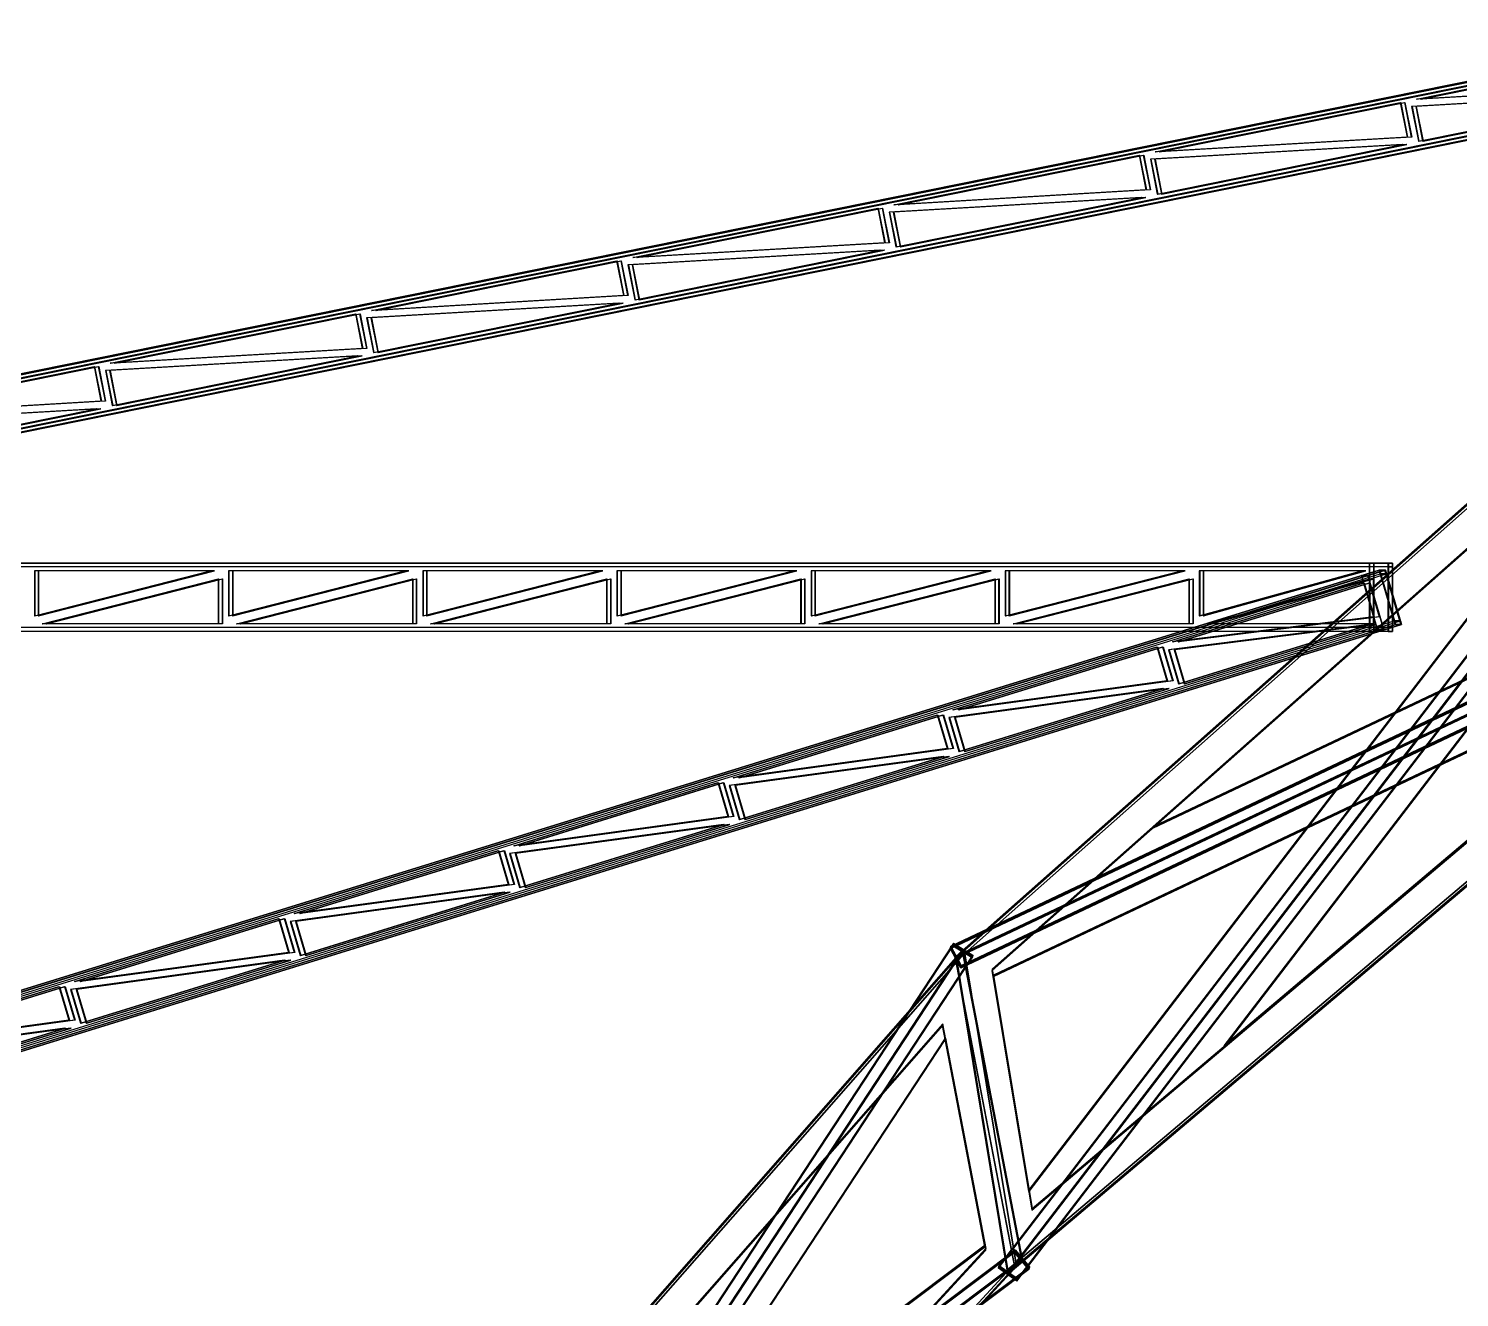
# Model space of a CAD drawing. Header units: millimetres. Extents: x -48000 to 1060615, y -2000 to 333000.
# Drawn here: x -24158 to -16614, y 28662 to 35356 of the extents above; entities that cross this region are included whole.
import ezdxf

# ---------------------------------------------------------------- set-up
doc = ezdxf.new("R2010")
doc.units = ezdxf.units.MM
doc.layers.add('D-STR-STRC', color=7, linetype='Continuous', lineweight=25)

msp = doc.modelspace()

# ---------------------------------------------------------------- linework, layer by layer
at = {"layer": 'D-STR-STRC'}
for points in [[(-29302.91, 32502.65), (-12774.65, 35847.1)], [(-29302.91, 32502.65), (-12774.65, 35847.1)], [(-29278.19, 32502.65), (-12749.93, 35847.1)], [(-29278.19, 32502.65), (-12749.93, 35847.1)], [(-29299.05, 32483.04), (-12770.79, 35827.49)], [(-29299.05, 32483.04), (-12770.79, 35827.49)], [(-29274.33, 32483.04), (-12746.07, 35827.49)], [(-29274.33, 32483.04), (-12746.07, 35827.49)], [(-29248.85, 32228.07), (-12720.59, 35572.51)], [(-29248.85, 32228.07), (-12720.59, 35572.51)], [(-29244.99, 32208.46), (-12716.73, 35552.9)], [(-29244.99, 32208.46), (-12716.73, 35552.9)], [(-29224.14, 32228.07), (-12695.88, 35572.51)], [(-29224.14, 32228.07), (-12695.88, 35572.51)], [(-29220.28, 32208.46), (-12692.02, 35552.9)], [(-29220.28, 32208.46), (-12692.02, 35552.9)], [(-19041.97, 28825.85), (-14483.09, 34777.06)], [(-14482.29, 34781.85), (-19041.17, 28830.64)], [(-19268.67, 30456.71), (-14434.93, 34740.39)], [(-14434.93, 34740.39), (-19268.67, 30456.71)], [(-19265.56, 30437.82), (-14432.14, 34721.45)], [(-14432.14, 34721.45), (-19265.56, 30437.82)], [(-19043.55, 28816.28), (-14484.67, 34767.48)], [(-14483.88, 34772.27), (-19042.76, 28821.07)], [(-14386.78, 34703.72), (-18945.66, 28752.51)], [(-18944.86, 28757.3), (-14385.98, 34708.51)], [(-14385.19, 34713.3), (-18944.07, 28762.09)], [(-18946.45, 28747.73), (-14387.57, 34698.93)], [(-14188.54, 32920.17), (-19297.15, 30500.9)], [(-19296.35, 30505.69), (-14187.75, 32924.96)], [(-14186.95, 32929.75), (-19295.56, 30510.48)], [(-19294.77, 30515.27), (-14186.16, 32934.54)], [(-18996.93, 28808.08), (-14162.86, 32894.92)], [(-14162.86, 32894.92), (-18996.93, 28808.08)], [(-14133.97, 32817.43), (-19242.58, 30398.16)], [(-19241.79, 30402.95), (-14133.18, 32822.22)], [(-14132.39, 32827.01), (-19241, 30407.74)], [(-19240.2, 30412.53), (-14131.6, 32831.79)], [(-18993.81, 28789.18), (-14160.07, 32875.98)], [(-14160.07, 32875.98), (-18993.81, 28789.18)], [(-16988.9, 32535.56), (-29272.72, 32535.56)], [(-16988.9, 32535.56), (-29272.72, 32535.56)], [(-16988.9, 32515.56), (-29272.72, 32515.56)], [(-16988.9, 32515.56), (-29272.72, 32515.56)], [(-16966.65, 32535.56), (-29250.47, 32535.56)], [(-16966.65, 32535.56), (-29250.47, 32535.56)], [(-16966.65, 32515.56), (-29250.47, 32515.56)], [(-16966.65, 32515.56), (-29250.47, 32515.56)], [(-16988.9, 32535.56), (-17088.14, 32535.56)], [(-16988.9, 32535.56), (-17088.14, 32535.56)], [(-16966.65, 32535.56), (-17065.89, 32535.56)], [(-16966.65, 32535.56), (-17065.89, 32535.56)], [(-30930.06, 28199.15), (-17036.59, 32499.15)], [(-30930.06, 28199.15), (-17036.59, 32499.15)], [(-30924.42, 28180.01), (-17030.96, 32480.01)], [(-30924.42, 28180.01), (-17030.96, 32480.01)], [(-30896.99, 28199.15), (-17003.53, 32499.15)], [(-30896.99, 28199.15), (-17003.53, 32499.15)], [(-30891.35, 28180.01), (-16997.89, 32480.01)], [(-30891.35, 28180.01), (-16997.89, 32480.01)], [(-17129.97, 32470.25), (-17036.59, 32499.15)], [(-17129.97, 32470.25), (-17036.59, 32499.15)], [(-17096.91, 32470.25), (-17003.53, 32499.15)], [(-17096.91, 32470.25), (-17003.53, 32499.15)], [(-30851.13, 27931.1), (-16957.66, 32231.1)], [(-30851.13, 27931.1), (-16957.66, 32231.1)], [(-30845.49, 27911.96), (-16952.03, 32211.96)], [(-30845.49, 27911.96), (-16952.03, 32211.96)], [(-30818.06, 27931.1), (-16924.6, 32231.1)], [(-30818.06, 27931.1), (-16924.6, 32231.1)], [(-30812.42, 27911.96), (-16918.96, 32211.96)], [(-30812.42, 27911.96), (-16918.96, 32211.96)], [(-17045.4, 32183.06), (-16952.03, 32211.96)], [(-17045.4, 32183.06), (-16952.03, 32211.96)], [(-17012.34, 32183.06), (-16918.96, 32211.96)], [(-17012.34, 32183.06), (-16918.96, 32211.96)], [(-16988.9, 32195.56), (-29272.72, 32195.56)], [(-16988.9, 32195.56), (-29272.72, 32195.56)], [(-16988.9, 32175.56), (-29272.72, 32175.56)], [(-16988.9, 32175.56), (-29272.72, 32175.56)], [(-16966.65, 32195.56), (-29250.47, 32195.56)], [(-16966.65, 32195.56), (-29250.47, 32195.56)], [(-16966.65, 32175.56), (-29250.47, 32175.56)], [(-16966.65, 32175.56), (-29250.47, 32175.56)], [(-16988.9, 32175.56), (-17088.14, 32175.56)], [(-16988.9, 32175.56), (-17088.14, 32175.56)], [(-16966.65, 32175.56), (-17065.89, 32175.56)], [(-16966.65, 32175.56), (-17065.89, 32175.56)], [(-24058.59, 24992.66), (-19232.11, 30492.16)], [(-19232.11, 30492.16), (-24058.59, 24992.66)], [(-23798.6, 23638.84), (-19284.5, 30515.92)], [(-19283.52, 30520.77), (-23797.62, 23643.69)], [(-23796.64, 23648.54), (-19282.54, 30525.62)], [(-19281.57, 30530.47), (-23795.67, 23653.39)], [(-19270.61, 30447.56), (-19232, 30491.55)], [(-19232, 30491.55), (-19270.61, 30447.56)], [(-19270.57, 30447.34), (-19231.96, 30491.34)], [(-19231.96, 30491.34), (-19270.57, 30447.34)], [(-19268.57, 30456.1), (-19224.52, 30495.15)], [(-19224.52, 30495.15), (-19268.57, 30456.1)], [(-19268.54, 30455.89), (-19224.48, 30494.93)], [(-19224.48, 30494.93), (-19268.54, 30455.89)], [(-24054.35, 24973.93), (-19228.51, 30473.38)], [(-19228.51, 30473.38), (-24054.35, 24973.93)], [(-23696.76, 23576.77), (-19182.66, 30453.85)], [(-19181.68, 30458.7), (-23695.78, 23581.62)], [(-23694.8, 23586.47), (-19180.7, 30463.55)], [(-19179.73, 30468.4), (-23693.82, 23591.32)], [(-18958.83, 28899.35), (-24097.7, 25030.55)], [(-24096.72, 25035.4), (-18957.86, 28904.2)], [(-18956.88, 28909.04), (-24095.75, 25040.24)], [(-24094.77, 25045.09), (-18955.91, 28913.89)], [(-18881.6, 28818.72), (-24020.47, 24949.92)], [(-24019.49, 24954.77), (-18880.63, 28823.57)], [(-23750.46, 23633.81), (-18923.33, 28880.23)], [(-18923.33, 28880.23), (-23750.46, 23633.81)], [(-23746.21, 23615.08), (-18919.73, 28861.46)], [(-18919.73, 28861.46), (-23746.21, 23615.08)], [(-18993.95, 28790.01), (-18949.89, 28827.26)], [(-18949.89, 28827.26), (-18993.95, 28790.01)], [(-18993.91, 28789.8), (-18949.85, 28827.05)], [(-18949.85, 28827.05), (-18993.91, 28789.8)], [(-18958.5, 28820.3), (-18919.89, 28862.27)], [(-18919.89, 28862.27), (-18958.5, 28820.3)], [(-18958.46, 28820.09), (-18919.84, 28862.06)], [(-18919.84, 28862.06), (-18958.46, 28820.09)], [(-18883.55, 28809.02), (-24022.41, 24940.22)], [(-24021.44, 24945.07), (-18882.58, 28813.87)]]:
    msp.add_lwpolyline(points, dxfattribs=at)
for points in [[(-29302.91, 32502.65), (-29244.99, 32208.46), (-12716.73, 35552.9), (-12774.65, 35847.1)], [(-29302.91, 32502.65), (-29244.99, 32208.46), (-12716.73, 35552.9), (-12774.65, 35847.1)], [(-29300.27, 32502.65), (-29242.36, 32208.46), (-12714.1, 35552.9), (-12772.01, 35847.1)], [(-29300.27, 32502.65), (-29242.36, 32208.46), (-12714.1, 35552.9), (-12772.01, 35847.1)], [(-29280.83, 32502.65), (-29222.92, 32208.46), (-12694.66, 35552.9), (-12752.57, 35847.1)], [(-29280.83, 32502.65), (-29222.92, 32208.46), (-12694.66, 35552.9), (-12752.57, 35847.1)], [(-29278.19, 32502.65), (-29220.28, 32208.46), (-12692.02, 35552.9), (-12749.93, 35847.1)], [(-29278.19, 32502.65), (-29220.28, 32208.46), (-12692.02, 35552.9), (-12749.93, 35847.1)], [(-16840.47, 34983.6), (-15548.23, 35245.08), (-15512.14, 35061.7)], [(-16840.47, 34983.6), (-15548.23, 35245.08), (-15512.14, 35061.7)], [(-16837.84, 34983.6), (-15545.6, 35245.08), (-15509.5, 35061.7)], [(-16837.84, 34983.6), (-15545.6, 35245.08), (-15509.5, 35061.7)], [(-16818.39, 34983.6), (-15526.16, 35245.08), (-15490.06, 35061.7)], [(-16818.39, 34983.6), (-15526.16, 35245.08), (-15490.06, 35061.7)], [(-16815.76, 34983.6), (-15523.52, 35245.08), (-15487.42, 35061.7)], [(-16815.76, 34983.6), (-15523.52, 35245.08), (-15487.42, 35061.7)], [(-16866.02, 34944.78), (-16829.92, 34761.4), (-15537.68, 35022.88)], [(-16866.02, 34944.78), (-16829.92, 34761.4), (-15537.68, 35022.88)], [(-16863.38, 34944.78), (-16827.28, 34761.4), (-15535.05, 35022.88)], [(-16863.38, 34944.78), (-16827.28, 34761.4), (-15535.05, 35022.88)], [(-16843.94, 34944.78), (-16807.84, 34761.4), (-15515.61, 35022.88)], [(-16843.94, 34944.78), (-16807.84, 34761.4), (-15515.61, 35022.88)], [(-16841.31, 34944.78), (-16805.21, 34761.4), (-15512.97, 35022.88)], [(-16841.31, 34944.78), (-16805.21, 34761.4), (-15512.97, 35022.88)], [(-18217.83, 34704.9), (-16925.59, 34966.38), (-16889.49, 34783)], [(-18217.83, 34704.9), (-16925.59, 34966.38), (-16889.49, 34783)], [(-18215.19, 34704.9), (-16922.95, 34966.38), (-16886.85, 34783)], [(-18215.19, 34704.9), (-16922.95, 34966.38), (-16886.85, 34783)], [(-18195.75, 34704.9), (-16903.51, 34966.38), (-16867.41, 34783)], [(-18195.75, 34704.9), (-16903.51, 34966.38), (-16867.41, 34783)], [(-18193.11, 34704.9), (-16900.88, 34966.38), (-16864.78, 34783)], [(-18193.11, 34704.9), (-16900.88, 34966.38), (-16864.78, 34783)], [(-14160.86, 32871.2), (-14435.72, 34735.6), (-19269.47, 30451.93)], [(-18994.6, 28784.39), (-19269.46, 30451.92), (-14435.72, 34735.6)], [(-19268.67, 30456.71), (-14160.07, 32875.98), (-14434.93, 34740.39)], [(-18993.81, 28789.18), (-19268.67, 30456.71), (-14434.93, 34740.39)], [(-14434.93, 34740.39), (-18993.81, 28789.18), (-19268.67, 30456.71)], [(-14160.07, 32875.98), (-14434.93, 34740.39), (-19268.67, 30456.71)], [(-19267.88, 30461.5), (-14159.27, 32880.77), (-14434.14, 34745.18)], [(-14434.14, 34745.18), (-18993.02, 28793.97), (-19267.88, 30461.5)], [(-18994.61, 28784.4), (-14435.73, 34735.6), (-14160.86, 32871.2)], [(-18993.81, 28789.18), (-14434.93, 34740.39), (-14160.07, 32875.98)], [(-14434.93, 34740.39), (-14160.07, 32875.98), (-18993.81, 28789.18)], [(-14434.13, 34745.18), (-14159.27, 32880.77), (-18993.02, 28793.97)], [(-18243.38, 34666.08), (-18207.28, 34482.69), (-16915.04, 34744.18)], [(-18243.38, 34666.08), (-18207.28, 34482.69), (-16915.04, 34744.18)], [(-18240.74, 34666.08), (-18204.64, 34482.69), (-16912.4, 34744.18)], [(-18240.74, 34666.08), (-18204.64, 34482.69), (-16912.4, 34744.18)], [(-18221.3, 34666.08), (-18185.2, 34482.69), (-16892.96, 34744.18)], [(-18221.3, 34666.08), (-18185.2, 34482.69), (-16892.96, 34744.18)], [(-18218.66, 34666.08), (-18182.56, 34482.69), (-16890.33, 34744.18)], [(-18218.66, 34666.08), (-18182.56, 34482.69), (-16890.33, 34744.18)], [(-19595.18, 34426.2), (-18302.94, 34687.68), (-18266.85, 34504.29)], [(-19595.18, 34426.2), (-18302.94, 34687.68), (-18266.85, 34504.29)], [(-19592.55, 34426.2), (-18300.31, 34687.68), (-18264.21, 34504.29)], [(-19592.55, 34426.2), (-18300.31, 34687.68), (-18264.21, 34504.29)], [(-19573.1, 34426.2), (-18280.87, 34687.68), (-18244.77, 34504.29)], [(-19573.1, 34426.2), (-18280.87, 34687.68), (-18244.77, 34504.29)], [(-19570.47, 34426.2), (-18278.23, 34687.68), (-18242.13, 34504.29)], [(-19570.47, 34426.2), (-18278.23, 34687.68), (-18242.13, 34504.29)], [(-20972.54, 34147.49), (-19680.3, 34408.97), (-19644.2, 34225.59)], [(-20972.54, 34147.49), (-19680.3, 34408.97), (-19644.2, 34225.59)], [(-20969.9, 34147.49), (-19677.66, 34408.97), (-19641.56, 34225.59)], [(-20969.9, 34147.49), (-19677.66, 34408.97), (-19641.56, 34225.59)], [(-20950.46, 34147.49), (-19658.22, 34408.97), (-19622.12, 34225.59)], [(-20950.46, 34147.49), (-19658.22, 34408.97), (-19622.12, 34225.59)], [(-20947.82, 34147.49), (-19655.59, 34408.97), (-19619.49, 34225.59)], [(-20947.82, 34147.49), (-19655.59, 34408.97), (-19619.49, 34225.59)], [(-19620.73, 34387.37), (-19584.63, 34203.99), (-18292.39, 34465.47)], [(-19620.73, 34387.37), (-19584.63, 34203.99), (-18292.39, 34465.47)], [(-19618.09, 34387.37), (-19581.99, 34203.99), (-18289.76, 34465.47)], [(-19618.09, 34387.37), (-19581.99, 34203.99), (-18289.76, 34465.47)], [(-19598.65, 34387.37), (-19562.55, 34203.99), (-18270.32, 34465.47)], [(-19598.65, 34387.37), (-19562.55, 34203.99), (-18270.32, 34465.47)], [(-19596.02, 34387.37), (-19559.92, 34203.99), (-18267.68, 34465.47)], [(-19596.02, 34387.37), (-19559.92, 34203.99), (-18267.68, 34465.47)], [(-14356.78, 32971.3), (-14565.17, 34384.8), (-18229.88, 31137.13)], [(-18229.09, 31141.91), (-14355.99, 32976.09), (-14564.37, 34389.59)], [(-14355.99, 32976.09), (-14564.37, 34389.59), (-18229.09, 31141.91)], [(-18228.29, 31146.7), (-14355.19, 32980.87), (-14563.58, 34394.38)], [(-17855.1, 29978.94), (-14551.43, 34291.59), (-14352.24, 32940.52)], [(-17854.3, 29983.73), (-14550.63, 34296.38), (-14351.45, 32945.3)], [(-14550.63, 34296.38), (-14351.45, 32945.3), (-17854.3, 29983.73)], [(-14549.84, 34301.16), (-14350.65, 32950.09), (-17853.51, 29988.52)], [(-20998.09, 34108.67), (-20961.99, 33925.29), (-19669.75, 34186.77)], [(-20998.09, 34108.67), (-20961.99, 33925.29), (-19669.75, 34186.77)], [(-20995.45, 34108.67), (-20959.35, 33925.29), (-19667.11, 34186.77)], [(-20995.45, 34108.67), (-20959.35, 33925.29), (-19667.11, 34186.77)], [(-20976.01, 34108.67), (-20939.91, 33925.29), (-19647.67, 34186.77)], [(-20976.01, 34108.67), (-20939.91, 33925.29), (-19647.67, 34186.77)], [(-20973.37, 34108.67), (-20937.27, 33925.29), (-19645.04, 34186.77)], [(-20973.37, 34108.67), (-20937.27, 33925.29), (-19645.04, 34186.77)], [(-22349.89, 33868.79), (-21057.66, 34130.27), (-21021.56, 33946.88)], [(-22349.89, 33868.79), (-21057.66, 34130.27), (-21021.56, 33946.88)], [(-22347.26, 33868.79), (-21055.02, 34130.27), (-21018.92, 33946.88)], [(-22347.26, 33868.79), (-21055.02, 34130.27), (-21018.92, 33946.88)], [(-22327.81, 33868.79), (-21035.58, 34130.27), (-20999.48, 33946.88)], [(-22327.81, 33868.79), (-21035.58, 34130.27), (-20999.48, 33946.88)], [(-22325.18, 33868.79), (-21032.94, 34130.27), (-20996.84, 33946.88)], [(-22325.18, 33868.79), (-21032.94, 34130.27), (-20996.84, 33946.88)], [(-22375.44, 33829.97), (-22339.34, 33646.58), (-21047.1, 33908.06)], [(-22375.44, 33829.97), (-22339.34, 33646.58), (-21047.1, 33908.06)], [(-22372.8, 33829.97), (-22336.7, 33646.58), (-21044.47, 33908.06)], [(-22372.8, 33829.97), (-22336.7, 33646.58), (-21044.47, 33908.06)], [(-22353.36, 33829.97), (-22317.26, 33646.58), (-21025.03, 33908.06)], [(-22353.36, 33829.97), (-22317.26, 33646.58), (-21025.03, 33908.06)], [(-22350.73, 33829.97), (-22314.63, 33646.58), (-21022.39, 33908.06)], [(-22350.73, 33829.97), (-22314.63, 33646.58), (-21022.39, 33908.06)], [(-23727.25, 33590.08), (-22435.01, 33851.56), (-22398.91, 33668.18)], [(-23727.25, 33590.08), (-22435.01, 33851.56), (-22398.91, 33668.18)], [(-23724.61, 33590.08), (-22432.37, 33851.56), (-22396.27, 33668.18)], [(-23724.61, 33590.08), (-22432.37, 33851.56), (-22396.27, 33668.18)], [(-23705.17, 33590.08), (-22412.93, 33851.56), (-22376.83, 33668.18)], [(-23705.17, 33590.08), (-22412.93, 33851.56), (-22376.83, 33668.18)], [(-23702.53, 33590.08), (-22410.3, 33851.56), (-22374.2, 33668.18)], [(-23702.53, 33590.08), (-22410.3, 33851.56), (-22374.2, 33668.18)], [(-25104.6, 33311.38), (-23812.37, 33572.86), (-23776.27, 33389.48)], [(-25104.6, 33311.38), (-23812.37, 33572.86), (-23776.27, 33389.48)], [(-25101.97, 33311.38), (-23809.73, 33572.86), (-23773.63, 33389.48)], [(-25101.97, 33311.38), (-23809.73, 33572.86), (-23773.63, 33389.48)], [(-25082.52, 33311.38), (-23790.29, 33572.86), (-23754.19, 33389.48)], [(-25082.52, 33311.38), (-23790.29, 33572.86), (-23754.19, 33389.48)], [(-25079.89, 33311.38), (-23787.65, 33572.86), (-23751.55, 33389.48)], [(-25079.89, 33311.38), (-23787.65, 33572.86), (-23751.55, 33389.48)], [(-23752.8, 33551.26), (-23716.7, 33367.88), (-22424.46, 33629.36)], [(-23752.8, 33551.26), (-23716.7, 33367.88), (-22424.46, 33629.36)], [(-23750.16, 33551.26), (-23714.06, 33367.88), (-22421.82, 33629.36)], [(-23750.16, 33551.26), (-23714.06, 33367.88), (-22421.82, 33629.36)], [(-23730.72, 33551.26), (-23694.62, 33367.88), (-22402.38, 33629.36)], [(-23730.72, 33551.26), (-23694.62, 33367.88), (-22402.38, 33629.36)], [(-23728.08, 33551.26), (-23691.98, 33367.88), (-22399.75, 33629.36)], [(-23728.08, 33551.26), (-23691.98, 33367.88), (-22399.75, 33629.36)], [(-25130.15, 33272.56), (-25094.05, 33089.18), (-23801.81, 33350.66)], [(-25130.15, 33272.56), (-25094.05, 33089.18), (-23801.81, 33350.66)], [(-25127.51, 33272.56), (-25091.41, 33089.18), (-23799.18, 33350.66)], [(-25127.51, 33272.56), (-25091.41, 33089.18), (-23799.18, 33350.66)], [(-25108.07, 33272.56), (-25071.97, 33089.18), (-23779.74, 33350.66)], [(-25108.07, 33272.56), (-25071.97, 33089.18), (-23779.74, 33350.66)], [(-25105.44, 33272.56), (-25069.34, 33089.18), (-23777.1, 33350.66)], [(-25105.44, 33272.56), (-25069.34, 33089.18), (-23777.1, 33350.66)], [(-18884.93, 29220.52), (-19077.09, 30386.34), (-15697.69, 33381.17)], [(-18884.14, 29225.31), (-19076.3, 30391.13), (-15696.9, 33385.96)], [(-15696.9, 33385.96), (-18884.14, 29225.31), (-19076.3, 30391.13)], [(-15696.11, 33390.75), (-18883.35, 29230.1), (-19075.51, 30395.92)], [(-14160.86, 32871.19), (-19269.47, 30451.92), (-18994.6, 28784.39)], [(-19268.67, 30456.71), (-18993.81, 28789.18), (-14160.07, 32875.98)], [(-14160.07, 32875.98), (-19268.67, 30456.71), (-18993.81, 28789.18)], [(-19267.88, 30461.51), (-18993.02, 28793.97), (-14159.28, 32880.77)], [(-16988.9, 32535.56), (-16988.9, 32175.56), (-29272.72, 32175.56), (-29272.72, 32535.56)], [(-16988.9, 32535.56), (-16988.9, 32175.56), (-29272.72, 32175.56), (-29272.72, 32535.56)], [(-16986.92, 32535.56), (-16986.92, 32175.56), (-29270.74, 32175.56), (-29270.74, 32535.56)], [(-16986.92, 32535.56), (-16986.92, 32175.56), (-29270.74, 32175.56), (-29270.74, 32535.56)], [(-16968.63, 32535.56), (-16968.63, 32175.56), (-29252.45, 32175.56), (-29252.45, 32535.56)], [(-16968.63, 32535.56), (-16968.63, 32175.56), (-29252.45, 32175.56), (-29252.45, 32535.56)], [(-16966.65, 32535.56), (-16966.65, 32175.56), (-29250.47, 32175.56), (-29250.47, 32535.56)], [(-16966.65, 32535.56), (-16966.65, 32175.56), (-29250.47, 32175.56), (-29250.47, 32535.56)], [(-17065.89, 32535.56), (-17088.14, 32535.56), (-17088.14, 32175.56), (-17065.89, 32175.56)], [(-17088.14, 32535.56), (-17065.89, 32535.56), (-17065.89, 32175.56), (-17088.14, 32175.56)], [(-16966.65, 32535.56), (-16988.9, 32535.56), (-16988.9, 32515.56), (-16966.65, 32515.56)], [(-16966.65, 32535.56), (-16988.9, 32535.56), (-16988.9, 32175.56), (-16966.65, 32175.56)], [(-16988.9, 32535.56), (-16966.65, 32535.56), (-16966.65, 32515.56), (-16988.9, 32515.56)], [(-16988.9, 32535.56), (-16966.65, 32535.56), (-16966.65, 32175.56), (-16988.9, 32175.56)], [(-30930.06, 28199.15), (-30845.49, 27911.96), (-16952.03, 32211.96), (-17036.59, 32499.15)], [(-30930.06, 28199.15), (-30845.49, 27911.96), (-16952.03, 32211.96), (-17036.59, 32499.15)], [(-30926.53, 28199.15), (-30841.96, 27911.96), (-16948.5, 32211.96), (-17033.07, 32499.15)], [(-30926.53, 28199.15), (-30841.96, 27911.96), (-16948.5, 32211.96), (-17033.07, 32499.15)], [(-30900.52, 28199.15), (-30815.95, 27911.96), (-16922.49, 32211.96), (-17007.06, 32499.15)], [(-30900.52, 28199.15), (-30815.95, 27911.96), (-16922.49, 32211.96), (-17007.06, 32499.15)], [(-30896.99, 28199.15), (-30812.42, 27911.96), (-16918.96, 32211.96), (-17003.53, 32499.15)], [(-30896.99, 28199.15), (-30812.42, 27911.96), (-16918.96, 32211.96), (-17003.53, 32499.15)], [(-23199.78, 32495.56), (-24127.17, 32495.56), (-24127.17, 32257.56)], [(-23199.78, 32495.56), (-24127.17, 32495.56), (-24127.17, 32257.56)], [(-23197.8, 32495.56), (-24125.19, 32495.56), (-24125.19, 32257.56)], [(-23197.8, 32495.56), (-24125.19, 32495.56), (-24125.19, 32257.56)], [(-23179.51, 32495.56), (-24106.9, 32495.56), (-24106.9, 32257.56)], [(-23179.51, 32495.56), (-24106.9, 32495.56), (-24106.9, 32257.56)], [(-23177.53, 32495.56), (-24104.92, 32495.56), (-24104.92, 32257.56)], [(-23177.53, 32495.56), (-24104.92, 32495.56), (-24104.92, 32257.56)], [(-23158.1, 32453.56), (-23158.1, 32215.56), (-24085.49, 32215.56)], [(-23158.1, 32453.56), (-23158.1, 32215.56), (-24085.49, 32215.56)], [(-23156.12, 32453.56), (-23156.12, 32215.56), (-24083.52, 32215.56)], [(-23156.12, 32453.56), (-23156.12, 32215.56), (-24083.52, 32215.56)], [(-23137.83, 32453.56), (-23137.83, 32215.56), (-24065.22, 32215.56)], [(-23137.83, 32453.56), (-23137.83, 32215.56), (-24065.22, 32215.56)], [(-23135.85, 32453.56), (-23135.85, 32215.56), (-24063.25, 32215.56)], [(-23135.85, 32453.56), (-23135.85, 32215.56), (-24063.25, 32215.56)], [(-22176.13, 32495.56), (-23103.52, 32495.56), (-23103.52, 32257.56)], [(-22176.13, 32495.56), (-23103.52, 32495.56), (-23103.52, 32257.56)], [(-22174.15, 32495.56), (-23101.54, 32495.56), (-23101.54, 32257.56)], [(-22174.15, 32495.56), (-23101.54, 32495.56), (-23101.54, 32257.56)], [(-22155.85, 32495.56), (-23083.25, 32495.56), (-23083.25, 32257.56)], [(-22155.85, 32495.56), (-23083.25, 32495.56), (-23083.25, 32257.56)], [(-22153.88, 32495.56), (-23081.27, 32495.56), (-23081.27, 32257.56)], [(-22153.88, 32495.56), (-23081.27, 32495.56), (-23081.27, 32257.56)], [(-22134.45, 32453.56), (-22134.45, 32215.56), (-23061.84, 32215.56)], [(-22134.45, 32453.56), (-22134.45, 32215.56), (-23061.84, 32215.56)], [(-22132.47, 32453.56), (-22132.47, 32215.56), (-23059.87, 32215.56)], [(-22132.47, 32453.56), (-22132.47, 32215.56), (-23059.87, 32215.56)], [(-22114.18, 32453.56), (-22114.18, 32215.56), (-23041.57, 32215.56)], [(-22114.18, 32453.56), (-22114.18, 32215.56), (-23041.57, 32215.56)], [(-22112.2, 32453.56), (-22112.2, 32215.56), (-23039.59, 32215.56)], [(-22112.2, 32453.56), (-22112.2, 32215.56), (-23039.59, 32215.56)], [(-21152.47, 32495.56), (-22079.87, 32495.56), (-22079.87, 32257.56)], [(-21152.47, 32495.56), (-22079.87, 32495.56), (-22079.87, 32257.56)], [(-21150.5, 32495.56), (-22077.89, 32495.56), (-22077.89, 32257.56)], [(-21150.5, 32495.56), (-22077.89, 32495.56), (-22077.89, 32257.56)], [(-21132.2, 32495.56), (-22059.6, 32495.56), (-22059.6, 32257.56)], [(-21132.2, 32495.56), (-22059.6, 32495.56), (-22059.6, 32257.56)], [(-21130.23, 32495.56), (-22057.62, 32495.56), (-22057.62, 32257.56)], [(-21130.23, 32495.56), (-22057.62, 32495.56), (-22057.62, 32257.56)], [(-21110.8, 32453.56), (-21110.8, 32215.56), (-22038.19, 32215.56)], [(-21110.8, 32453.56), (-21110.8, 32215.56), (-22038.19, 32215.56)], [(-21108.82, 32453.56), (-21108.82, 32215.56), (-22036.21, 32215.56)], [(-21108.82, 32453.56), (-21108.82, 32215.56), (-22036.21, 32215.56)], [(-21090.53, 32453.56), (-21090.53, 32215.56), (-22017.92, 32215.56)], [(-21090.53, 32453.56), (-21090.53, 32215.56), (-22017.92, 32215.56)], [(-21088.55, 32453.56), (-21088.55, 32215.56), (-22015.94, 32215.56)], [(-21088.55, 32453.56), (-21088.55, 32215.56), (-22015.94, 32215.56)], [(-20128.82, 32495.56), (-21056.22, 32495.56), (-21056.22, 32257.56)], [(-20128.82, 32495.56), (-21056.22, 32495.56), (-21056.22, 32257.56)], [(-20126.85, 32495.56), (-21054.24, 32495.56), (-21054.24, 32257.56)], [(-20126.85, 32495.56), (-21054.24, 32495.56), (-21054.24, 32257.56)], [(-20108.55, 32495.56), (-21035.95, 32495.56), (-21035.95, 32257.56)], [(-20108.55, 32495.56), (-21035.95, 32495.56), (-21035.95, 32257.56)], [(-20106.57, 32495.56), (-21033.97, 32495.56), (-21033.97, 32257.56)], [(-20106.57, 32495.56), (-21033.97, 32495.56), (-21033.97, 32257.56)], [(-20087.15, 32453.56), (-20087.15, 32215.56), (-21014.54, 32215.56)], [(-20087.15, 32453.56), (-20087.15, 32215.56), (-21014.54, 32215.56)], [(-20085.17, 32453.56), (-20085.17, 32215.56), (-21012.56, 32215.56)], [(-20085.17, 32453.56), (-20085.17, 32215.56), (-21012.56, 32215.56)], [(-20066.87, 32453.56), (-20066.87, 32215.56), (-20994.27, 32215.56)], [(-20066.87, 32453.56), (-20066.87, 32215.56), (-20994.27, 32215.56)], [(-20064.9, 32453.56), (-20064.9, 32215.56), (-20992.29, 32215.56)], [(-20064.9, 32453.56), (-20064.9, 32215.56), (-20992.29, 32215.56)], [(-19105.17, 32495.56), (-20032.57, 32495.56), (-20032.57, 32257.56)], [(-19105.17, 32495.56), (-20032.57, 32495.56), (-20032.57, 32257.56)], [(-19103.19, 32495.56), (-20030.59, 32495.56), (-20030.59, 32257.56)], [(-19103.19, 32495.56), (-20030.59, 32495.56), (-20030.59, 32257.56)], [(-19084.9, 32495.56), (-20012.3, 32495.56), (-20012.3, 32257.56)], [(-19084.9, 32495.56), (-20012.3, 32495.56), (-20012.3, 32257.56)], [(-19082.92, 32495.56), (-20010.32, 32495.56), (-20010.32, 32257.56)], [(-19082.92, 32495.56), (-20010.32, 32495.56), (-20010.32, 32257.56)], [(-19063.49, 32453.56), (-19063.49, 32215.56), (-19990.89, 32215.56)], [(-19063.49, 32453.56), (-19063.49, 32215.56), (-19990.89, 32215.56)], [(-19061.52, 32453.56), (-19061.52, 32215.56), (-19988.91, 32215.56)], [(-19061.52, 32453.56), (-19061.52, 32215.56), (-19988.91, 32215.56)], [(-19043.22, 32453.56), (-19043.22, 32215.56), (-19970.62, 32215.56)], [(-19043.22, 32453.56), (-19043.22, 32215.56), (-19970.62, 32215.56)], [(-19041.25, 32453.56), (-19041.25, 32215.56), (-19968.64, 32215.56)], [(-19041.25, 32453.56), (-19041.25, 32215.56), (-19968.64, 32215.56)], [(-18081.52, 32495.56), (-19008.92, 32495.56), (-19008.92, 32257.56)], [(-18081.52, 32495.56), (-19008.92, 32495.56), (-19008.92, 32257.56)], [(-18079.54, 32495.56), (-19006.94, 32495.56), (-19006.94, 32257.56)], [(-18079.54, 32495.56), (-19006.94, 32495.56), (-19006.94, 32257.56)], [(-18061.25, 32495.56), (-18988.64, 32495.56), (-18988.64, 32257.56)], [(-18061.25, 32495.56), (-18988.64, 32495.56), (-18988.64, 32257.56)], [(-18059.27, 32495.56), (-18986.67, 32495.56), (-18986.67, 32257.56)], [(-18059.27, 32495.56), (-18986.67, 32495.56), (-18986.67, 32257.56)], [(-18039.84, 32453.56), (-18039.84, 32215.56), (-18967.24, 32215.56)], [(-18039.84, 32453.56), (-18039.84, 32215.56), (-18967.24, 32215.56)], [(-18037.87, 32453.56), (-18037.87, 32215.56), (-18965.26, 32215.56)], [(-18037.87, 32453.56), (-18037.87, 32215.56), (-18965.26, 32215.56)], [(-18019.57, 32453.56), (-18019.57, 32215.56), (-18946.97, 32215.56)], [(-18019.57, 32453.56), (-18019.57, 32215.56), (-18946.97, 32215.56)], [(-18017.59, 32453.56), (-18017.59, 32215.56), (-18944.99, 32215.56)], [(-18017.59, 32453.56), (-18017.59, 32215.56), (-18944.99, 32215.56)], [(-17129.81, 32495.56), (-17985.26, 32495.56), (-17985.26, 32257.56)], [(-17129.81, 32495.56), (-17985.26, 32495.56), (-17985.26, 32257.56)], [(-17127.84, 32495.56), (-17983.29, 32495.56), (-17983.29, 32257.56)], [(-17127.84, 32495.56), (-17983.29, 32495.56), (-17983.29, 32257.56)], [(-17109.54, 32495.56), (-17964.99, 32495.56), (-17964.99, 32257.56)], [(-17109.54, 32495.56), (-17964.99, 32495.56), (-17964.99, 32257.56)], [(-17107.56, 32495.56), (-17963.02, 32495.56), (-17963.02, 32257.56)], [(-17107.56, 32495.56), (-17963.02, 32495.56), (-17963.02, 32257.56)], [(-17088.14, 32453.56), (-17088.14, 32215.56), (-17943.59, 32215.56)], [(-17088.14, 32453.56), (-17088.14, 32215.56), (-17943.59, 32215.56)], [(-17086.16, 32453.56), (-17086.16, 32215.56), (-17941.61, 32215.56)], [(-17086.16, 32453.56), (-17086.16, 32215.56), (-17941.61, 32215.56)], [(-17067.86, 32453.56), (-17067.86, 32215.56), (-17923.32, 32215.56)], [(-17067.86, 32453.56), (-17067.86, 32215.56), (-17923.32, 32215.56)], [(-17065.89, 32453.56), (-17065.89, 32215.56), (-17921.34, 32215.56)], [(-17065.89, 32453.56), (-17065.89, 32215.56), (-17921.34, 32215.56)], [(-17129.97, 32470.25), (-17096.91, 32470.25), (-17012.34, 32183.06), (-17045.4, 32183.06)], [(-17096.91, 32470.25), (-17129.97, 32470.25), (-17045.4, 32183.06), (-17012.34, 32183.06)], [(-17036.59, 32499.15), (-17003.53, 32499.15), (-16997.89, 32480.01), (-17030.96, 32480.01)], [(-17036.59, 32499.15), (-17003.53, 32499.15), (-16918.96, 32211.96), (-16952.03, 32211.96)], [(-17003.53, 32499.15), (-17036.59, 32499.15), (-17030.96, 32480.01), (-16997.89, 32480.01)], [(-17003.53, 32499.15), (-17036.59, 32499.15), (-16952.03, 32211.96), (-16918.96, 32211.96)], [(-18126.61, 32120.01), (-17118.7, 32431.96), (-17065.98, 32252.94)], [(-18126.61, 32120.01), (-17118.7, 32431.96), (-17065.98, 32252.94)], [(-18123.09, 32120.01), (-17115.17, 32431.96), (-17062.46, 32252.94)], [(-18123.09, 32120.01), (-17115.17, 32431.96), (-17062.46, 32252.94)], [(-18097.08, 32120.01), (-17089.16, 32431.96), (-17036.44, 32252.94)], [(-18097.08, 32120.01), (-17089.16, 32431.96), (-17036.44, 32252.94)], [(-18093.55, 32120.01), (-17085.63, 32431.96), (-17032.92, 32252.94)], [(-18093.55, 32120.01), (-17085.63, 32431.96), (-17032.92, 32252.94)], [(-18148.13, 32078.88), (-18095.41, 31899.86), (-17087.49, 32211.81)], [(-18148.13, 32078.88), (-18095.41, 31899.86), (-17087.49, 32211.81)], [(-18144.6, 32078.88), (-18091.88, 31899.86), (-17083.97, 32211.81)], [(-18144.6, 32078.88), (-18091.88, 31899.86), (-17083.97, 32211.81)], [(-18118.59, 32078.88), (-18065.87, 31899.86), (-17057.96, 32211.81)], [(-18118.59, 32078.88), (-18065.87, 31899.86), (-17057.96, 32211.81)], [(-18115.06, 32078.88), (-18062.35, 31899.86), (-17054.43, 32211.81)], [(-18115.06, 32078.88), (-18062.35, 31899.86), (-17054.43, 32211.81)], [(-16957.66, 32231.1), (-16924.6, 32231.1), (-16918.96, 32211.96), (-16952.03, 32211.96)], [(-16924.6, 32231.1), (-16957.66, 32231.1), (-16952.03, 32211.96), (-16918.96, 32211.96)], [(-15300.87, 32138.45), (-19071.56, 30352.77), (-18868.69, 29121.96)], [(-19070.77, 30357.57), (-18867.89, 29126.75), (-15300.08, 32143.24)], [(-15300.08, 32143.24), (-19070.77, 30357.57), (-18867.89, 29126.75)], [(-19069.98, 30362.36), (-18867.1, 29131.54), (-15299.29, 32148.03)], [(-16966.65, 32195.56), (-16988.9, 32195.56), (-16988.9, 32175.56), (-16966.65, 32175.56)], [(-16988.9, 32195.56), (-16966.65, 32195.56), (-16966.65, 32175.56), (-16988.9, 32175.56)], [(-19284.4, 31761.68), (-18208.79, 32094.58), (-18156.07, 31915.56)], [(-19284.4, 31761.68), (-18208.79, 32094.58), (-18156.07, 31915.56)], [(-19280.87, 31761.68), (-18205.26, 32094.58), (-18152.54, 31915.56)], [(-19280.87, 31761.68), (-18205.26, 32094.58), (-18152.54, 31915.56)], [(-19254.86, 31761.68), (-18179.25, 32094.58), (-18126.53, 31915.56)], [(-19254.86, 31761.68), (-18179.25, 32094.58), (-18126.53, 31915.56)], [(-19251.34, 31761.68), (-18175.72, 32094.58), (-18123.01, 31915.56)], [(-19251.34, 31761.68), (-18175.72, 32094.58), (-18123.01, 31915.56)], [(-19305.91, 31720.55), (-19253.2, 31541.53), (-18177.58, 31874.43)], [(-19305.91, 31720.55), (-19253.2, 31541.53), (-18177.58, 31874.43)], [(-19302.39, 31720.55), (-19249.67, 31541.53), (-18174.06, 31874.43)], [(-19302.39, 31720.55), (-19249.67, 31541.53), (-18174.06, 31874.43)], [(-19276.38, 31720.55), (-19223.66, 31541.53), (-18148.05, 31874.43)], [(-19276.38, 31720.55), (-19223.66, 31541.53), (-18148.05, 31874.43)], [(-19272.85, 31720.55), (-19220.14, 31541.53), (-18144.52, 31874.43)], [(-19272.85, 31720.55), (-19220.14, 31541.53), (-18144.52, 31874.43)], [(-20442.19, 31403.35), (-19366.57, 31736.25), (-19313.86, 31557.23)], [(-20442.19, 31403.35), (-19366.57, 31736.25), (-19313.86, 31557.23)], [(-20438.66, 31403.35), (-19363.05, 31736.25), (-19310.33, 31557.23)], [(-20438.66, 31403.35), (-19363.05, 31736.25), (-19310.33, 31557.23)], [(-20412.65, 31403.35), (-19337.04, 31736.25), (-19284.32, 31557.23)], [(-20412.65, 31403.35), (-19337.04, 31736.25), (-19284.32, 31557.23)], [(-20409.13, 31403.35), (-19333.51, 31736.25), (-19280.8, 31557.23)], [(-20409.13, 31403.35), (-19333.51, 31736.25), (-19280.8, 31557.23)], [(-20463.7, 31362.22), (-20410.99, 31183.2), (-19335.37, 31516.1)], [(-20463.7, 31362.22), (-20410.99, 31183.2), (-19335.37, 31516.1)], [(-20460.18, 31362.22), (-20407.46, 31183.2), (-19331.85, 31516.1)], [(-20460.18, 31362.22), (-20407.46, 31183.2), (-19331.85, 31516.1)], [(-20434.17, 31362.22), (-20381.45, 31183.2), (-19305.83, 31516.1)], [(-20434.17, 31362.22), (-20381.45, 31183.2), (-19305.83, 31516.1)], [(-20430.64, 31362.22), (-20377.92, 31183.2), (-19302.31, 31516.1)], [(-20430.64, 31362.22), (-20377.92, 31183.2), (-19302.31, 31516.1)], [(-21599.98, 31045.01), (-20524.36, 31377.91), (-20471.65, 31198.89)], [(-21599.98, 31045.01), (-20524.36, 31377.91), (-20471.65, 31198.89)], [(-21596.45, 31045.01), (-20520.84, 31377.91), (-20468.12, 31198.89)], [(-21596.45, 31045.01), (-20520.84, 31377.91), (-20468.12, 31198.89)], [(-21570.44, 31045.01), (-20494.83, 31377.91), (-20442.11, 31198.89)], [(-21570.44, 31045.01), (-20494.83, 31377.91), (-20442.11, 31198.89)], [(-21566.91, 31045.01), (-20491.3, 31377.91), (-20438.58, 31198.89)], [(-21566.91, 31045.01), (-20491.3, 31377.91), (-20438.58, 31198.89)], [(-21621.49, 31003.88), (-21568.78, 30824.86), (-20493.16, 31157.76)], [(-21621.49, 31003.88), (-21568.78, 30824.86), (-20493.16, 31157.76)], [(-21617.96, 31003.88), (-21565.25, 30824.86), (-20489.63, 31157.76)], [(-21617.96, 31003.88), (-21565.25, 30824.86), (-20489.63, 31157.76)], [(-21591.95, 31003.88), (-21539.24, 30824.86), (-20463.62, 31157.76)], [(-21591.95, 31003.88), (-21539.24, 30824.86), (-20463.62, 31157.76)], [(-21588.43, 31003.88), (-21535.71, 30824.86), (-20460.1, 31157.76)], [(-21588.43, 31003.88), (-21535.71, 30824.86), (-20460.1, 31157.76)], [(-22757.77, 30686.68), (-21682.15, 31019.58), (-21629.44, 30840.56)], [(-22757.77, 30686.68), (-21682.15, 31019.58), (-21629.44, 30840.56)], [(-22754.24, 30686.68), (-21678.62, 31019.58), (-21625.91, 30840.56)], [(-22754.24, 30686.68), (-21678.62, 31019.58), (-21625.91, 30840.56)], [(-22728.23, 30686.68), (-21652.61, 31019.58), (-21599.9, 30840.56)], [(-22728.23, 30686.68), (-21652.61, 31019.58), (-21599.9, 30840.56)], [(-22724.7, 30686.68), (-21649.09, 31019.58), (-21596.37, 30840.56)], [(-22724.7, 30686.68), (-21649.09, 31019.58), (-21596.37, 30840.56)], [(-22779.28, 30645.55), (-22726.57, 30466.53), (-21650.95, 30799.43)], [(-22779.28, 30645.55), (-22726.57, 30466.53), (-21650.95, 30799.43)], [(-22775.75, 30645.55), (-22723.04, 30466.53), (-21647.42, 30799.43)], [(-22775.75, 30645.55), (-22723.04, 30466.53), (-21647.42, 30799.43)], [(-22749.74, 30645.55), (-22697.03, 30466.53), (-21621.41, 30799.43)], [(-22749.74, 30645.55), (-22697.03, 30466.53), (-21621.41, 30799.43)], [(-22746.22, 30645.55), (-22693.5, 30466.53), (-21617.89, 30799.43)], [(-22746.22, 30645.55), (-22693.5, 30466.53), (-21617.89, 30799.43)], [(-23915.56, 30328.35), (-22839.94, 30661.25), (-22787.23, 30482.23)], [(-23915.56, 30328.35), (-22839.94, 30661.25), (-22787.23, 30482.23)], [(-23912.03, 30328.35), (-22836.41, 30661.25), (-22783.7, 30482.23)], [(-23912.03, 30328.35), (-22836.41, 30661.25), (-22783.7, 30482.23)], [(-23886.02, 30328.35), (-22810.4, 30661.25), (-22757.69, 30482.23)], [(-23886.02, 30328.35), (-22810.4, 30661.25), (-22757.69, 30482.23)], [(-23882.49, 30328.35), (-22806.88, 30661.25), (-22754.16, 30482.23)], [(-23882.49, 30328.35), (-22806.88, 30661.25), (-22754.16, 30482.23)], [(-23747.3, 23610.3), (-24059.68, 24987.88), (-19233.2, 30487.38)], [(-18920.64, 28856.53), (-19233.02, 30487.23), (-24059.5, 24987.73)], [(-24058.59, 24992.66), (-18919.73, 28861.46), (-19232.11, 30492.16)], [(-23746.21, 23615.08), (-24058.59, 24992.66), (-19232.11, 30492.16)], [(-19232.11, 30492.16), (-23746.21, 23615.08), (-24058.59, 24992.66)], [(-18919.73, 28861.46), (-19232.11, 30492.16), (-24058.59, 24992.66)], [(-24057.68, 24997.58), (-18918.82, 28866.38), (-19231.2, 30497.08)], [(-19231.02, 30496.94), (-23745.12, 23619.86), (-24057.51, 24997.44)], [(-23747.08, 23610.17), (-19232.98, 30487.24), (-18920.59, 28856.54)], [(-23746.21, 23615.08), (-19232.11, 30492.16), (-18919.73, 28861.46)], [(-19232.11, 30492.16), (-18919.73, 28861.46), (-23746.21, 23615.08)], [(-19231.25, 30497.07), (-18918.86, 28866.37), (-23745.35, 23620)], [(-19242.58, 30398.16), (-19297.15, 30500.9), (-19295.56, 30510.48), (-19241, 30407.74)], [(-19294.77, 30515.27), (-19240.2, 30412.53), (-19241.79, 30402.95), (-19296.35, 30505.69)], [(-19182.66, 30453.85), (-19284.5, 30515.92), (-19282.54, 30525.62), (-19180.7, 30463.55)], [(-19281.57, 30530.47), (-19179.73, 30468.4), (-19181.68, 30458.7), (-19283.52, 30520.77)], [(-19228.51, 30473.38), (-19228.51, 30473.38), (-19232.11, 30492.16), (-19232.11, 30492.16)], [(-19228.51, 30473.38), (-19228.51, 30473.38), (-19232.11, 30492.16), (-19232.11, 30492.16)], [(-18919.84, 28862.06), (-18919.89, 28862.27), (-19232, 30491.55), (-19231.96, 30491.34)], [(-18919.84, 28862.06), (-18919.89, 28862.27), (-19232, 30491.55), (-19231.96, 30491.34)], [(-18949.85, 28827.05), (-18949.89, 28827.26), (-19224.52, 30495.15), (-19224.48, 30494.93)], [(-18949.85, 28827.05), (-18949.89, 28827.26), (-19224.52, 30495.15), (-19224.48, 30494.93)], [(-23937.07, 30287.22), (-23884.35, 30108.2), (-22808.74, 30441.1)], [(-23937.07, 30287.22), (-23884.35, 30108.2), (-22808.74, 30441.1)], [(-23933.54, 30287.22), (-23880.83, 30108.2), (-22805.21, 30441.1)], [(-23933.54, 30287.22), (-23880.83, 30108.2), (-22805.21, 30441.1)], [(-23907.53, 30287.22), (-23854.82, 30108.2), (-22779.2, 30441.1)], [(-23907.53, 30287.22), (-23854.82, 30108.2), (-22779.2, 30441.1)], [(-23904, 30287.22), (-23851.29, 30108.2), (-22775.67, 30441.1)], [(-23904, 30287.22), (-23851.29, 30108.2), (-22775.67, 30441.1)], [(-18958.46, 28820.09), (-18958.5, 28820.3), (-19270.61, 30447.56), (-19270.57, 30447.34)], [(-18958.46, 28820.09), (-18958.5, 28820.3), (-19270.61, 30447.56), (-19270.57, 30447.34)], [(-19265.56, 30437.82), (-19265.56, 30437.82), (-19268.67, 30456.71), (-19268.67, 30456.71)], [(-19265.56, 30437.82), (-19265.56, 30437.82), (-19268.67, 30456.71), (-19268.67, 30456.71)], [(-18993.91, 28789.8), (-18993.95, 28790.01), (-19268.57, 30456.1), (-19268.54, 30455.89)], [(-18993.91, 28789.8), (-18993.95, 28790.01), (-19268.57, 30456.1), (-19268.54, 30455.89)], [(-25073.34, 29970.01), (-23997.73, 30302.91), (-23945.01, 30123.89)], [(-25073.34, 29970.01), (-23997.73, 30302.91), (-23945.01, 30123.89)], [(-25069.82, 29970.01), (-23994.2, 30302.91), (-23941.49, 30123.89)], [(-25069.82, 29970.01), (-23994.2, 30302.91), (-23941.49, 30123.89)], [(-25043.81, 29970.01), (-23968.19, 30302.91), (-23915.48, 30123.89)], [(-25043.81, 29970.01), (-23968.19, 30302.91), (-23915.48, 30123.89)], [(-25040.28, 29970.01), (-23964.66, 30302.91), (-23911.95, 30123.89)], [(-25040.28, 29970.01), (-23964.66, 30302.91), (-23911.95, 30123.89)], [(-22792.24, 26166.24), (-19115.73, 28934.1), (-19339.22, 30100.76)], [(-19115.73, 28934.1), (-19339.22, 30100.76), (-22792.24, 26166.24)], [(-22791.33, 26171.16), (-19114.82, 28939.03), (-19338.31, 30105.68)], [(-25094.86, 29928.88), (-25042.14, 29749.86), (-23966.53, 30082.76)], [(-25094.86, 29928.88), (-25042.14, 29749.86), (-23966.53, 30082.76)], [(-25091.33, 29928.88), (-25038.62, 29749.86), (-23963, 30082.76)], [(-25091.33, 29928.88), (-25038.62, 29749.86), (-23963, 30082.76)], [(-25065.32, 29928.88), (-25012.61, 29749.86), (-23936.99, 30082.76)], [(-25065.32, 29928.88), (-25012.61, 29749.86), (-23936.99, 30082.76)], [(-25061.79, 29928.88), (-25009.08, 29749.86), (-23933.46, 30082.76)], [(-25061.79, 29928.88), (-25009.08, 29749.86), (-23933.46, 30082.76)], [(-19116.64, 28929.18), (-19340.13, 30095.83), (-22793.15, 26161.32)], [(-22399.98, 25340.5), (-19324.84, 30025.38), (-19112.03, 28914.5)], [(-19324.84, 30025.38), (-19112.03, 28914.5), (-22399.98, 25340.5)], [(-19323.97, 30030.3), (-19111.17, 28919.41), (-22399.12, 25345.42)], [(-22400.85, 25335.58), (-19325.7, 30020.46), (-19112.9, 28909.58)], [(-18883.55, 28809.02), (-18958.83, 28899.35), (-18956.88, 28909.04), (-18881.6, 28818.72)], [(-18955.91, 28913.89), (-18880.63, 28823.57), (-18882.58, 28813.87), (-18957.86, 28904.2)], [(-18920.77, 28856.68), (-24059.63, 24987.89), (-23747.25, 23610.31)], [(-24058.59, 24992.66), (-23746.21, 23615.08), (-18919.73, 28861.46)], [(-18919.73, 28861.46), (-24058.59, 24992.66), (-23746.21, 23615.08)], [(-24057.56, 24997.43), (-23745.17, 23619.85), (-18918.69, 28866.23)], [(-18946.45, 28747.73), (-19043.55, 28816.28), (-19041.97, 28825.85), (-18944.86, 28757.3)], [(-19041.17, 28830.64), (-18944.07, 28762.09), (-18945.66, 28752.51), (-19042.76, 28821.07)], [(-18923.33, 28880.23), (-18923.33, 28880.23), (-18919.73, 28861.46), (-18919.73, 28861.46)], [(-18923.33, 28880.23), (-18923.33, 28880.23), (-18919.73, 28861.46), (-18919.73, 28861.46)], [(-18996.93, 28808.08), (-18996.93, 28808.08), (-18993.81, 28789.18), (-18993.81, 28789.18)], [(-18996.93, 28808.08), (-18996.93, 28808.08), (-18993.81, 28789.18), (-18993.81, 28789.18)]]:
    msp.add_lwpolyline(points, close=True, dxfattribs=at)

doc.saveas('drawing.dxf')
